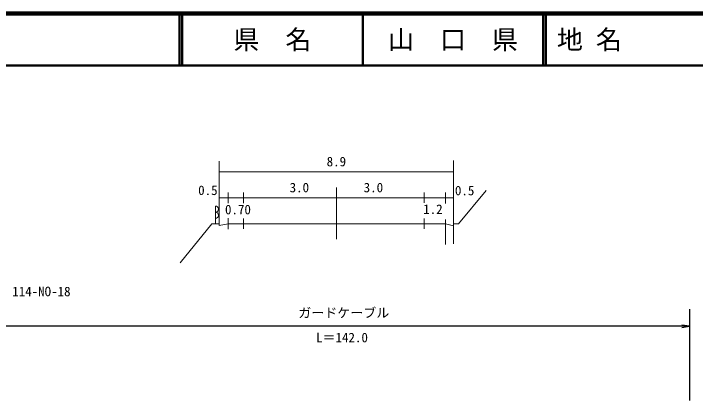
# Model space of a CAD drawing. Units: millimetres, scale not verified. Extents: x 40000 to 680000, y 20000 to 380000.
# Drawn here: x 265838 to 397016, y 305525 to 380000 of the extents above; entities that cross this region are included whole.
import ezdxf
from ezdxf.enums import TextEntityAlignment as Align

# ---------------------------------------------------------------- set-up
doc = ezdxf.new("R2010")
doc.units = ezdxf.units.MM
doc.header["$LTSCALE"] = 1000
for name, color, linetype, lineweight in [('M-STR-STR3', 7, 'Continuous', 25), ('M-TTL', 2, 'Continuous', 140), ('M-TTL-LINE', 7, 'Continuous', 50), ('M-TTL-TXT', 7, 'Continuous', 13)]:
    doc.layers.add(name, color=color, linetype=linetype, lineweight=lineweight)
doc.styles.add('ＭＳ ゴシック', font='')
doc.styles.get('ＭＳ ゴシック').set_extended_font_data('MS Gothic')

# ---------------------------------------------------------------- blocks, each defined once
blk = doc.blocks.new('open_arrow')
at = {"color": 0, "linetype": 'Continuous', "lineweight": -2}
blk.add_lwpolyline([(7.5, 1.25), (0, 0), (7.5, -1.25)], dxfattribs=at)

msp = doc.modelspace()

# ---------------------------------------------------------------- linework, layer by layer
at = {"layer": 'M-STR-STR3'}
for p, q in [((395873, 323111), (395873, 305525)), ((395873, 319784), (254197, 319784))]:
    msp.add_line(p, q, dxfattribs=at)
at = {"layer": 'M-TTL'}
msp.add_line((680000, 380000), (40000, 380000), dxfattribs=at)
at = {"layer": 'M-TTL-LINE'}
for p, q in [((297750, 380000), (297750, 370000)), ((298250, 380000), (298250, 370000)), ((333000, 380000), (333000, 370000)), ((367750, 380000), (367750, 370000)), ((368250, 380000), (368250, 370000)), ((40000, 370000), (680000, 370000))]:
    msp.add_line(p, q, dxfattribs=at)
at = {"layer": 'M-TTL-TXT'}
for p, q in [((305399, 351602), (305399, 339213)), ((350472, 351698), (350472, 335698)), ((305399, 349546), (350472, 349546)), ((327944, 346546), (327944, 336546)), ((307146, 345562), (307146, 343485)), ((310072, 345562), (310072, 343531)), ((344809, 345562), (344809, 343574)), ((348944, 345562), (348944, 343451)), ((351444, 339546), (356754, 345968)), ((305399, 344546), (350472, 344546)), ((304655, 339546), (304655, 342948)), ((307146, 340598), (307146, 338516)), ((310072, 340531), (310072, 338531)), ((344809, 340574), (344809, 338574)), ((348944, 340345), (348944, 335546)), ((303944, 339546), (297904, 332007)), ((303944, 339546), (305399, 339546)), ((305399, 339213), (307146, 339546)), ((307146, 339546), (348944, 339546)), ((348944, 339546), (350472, 339108)), ((350472, 339546), (351444, 339546))]:
    msp.add_line(p, q, dxfattribs=at)
for centre, start, end in [((304654, 342348), 275.3148, 89.90852), ((304654, 341153), 270, 84.6852)]:
    msp.add_arc(centre, 600, start, end, dxfattribs=at)

# ---------------------------------------------------------------- block references
at = {"layer": 'M-STR-STR3', "xscale": 193, "yscale": 193, "rotation": 180}
msp.add_blockref('open_arrow', (395873, 319784), dxfattribs=at)

# ---------------------------------------------------------------- texts
at = {"layer": 'M-STR-STR3', "style": 'ＭＳ ゴシック'}
for s, p in [('ガードケーブル', (320612, 320921)), ('L＝142.0', (324029, 316164))]:
    msp.add_text(s, height=1833, dxfattribs=at).set_placement(p, align=Align.BOTTOM_LEFT)
at = {"layer": 'M-TTL-TXT', "style": 'ＭＳ ゴシック'}
for s, p in [('県\u3000名', (315625, 375000)), ('山\u3000口\u3000県', (350375, 375000))]:
    msp.add_text(s, height=3666, dxfattribs=at).set_placement(p, align=Align.MIDDLE_CENTER)
msp.add_text('地 名', height=3666, dxfattribs=at).set_placement((370380, 375000), align=Align.MIDDLE_LEFT)
for s, p in [('8.9', (326069, 350046)), ('0.5', (301345, 344518)), ('3.0', (318944, 345046)), ('3.0', (333194, 345046)), ('0.5', (350752, 344466)), ('0.70', (306509, 340806)), ('1.2', (344654, 340874)), ('114-NO-18', (265568, 325027))]:
    msp.add_text(s, height=1833, dxfattribs=at).set_placement(p, align=Align.BOTTOM_LEFT)

doc.saveas('drawing.dxf')
